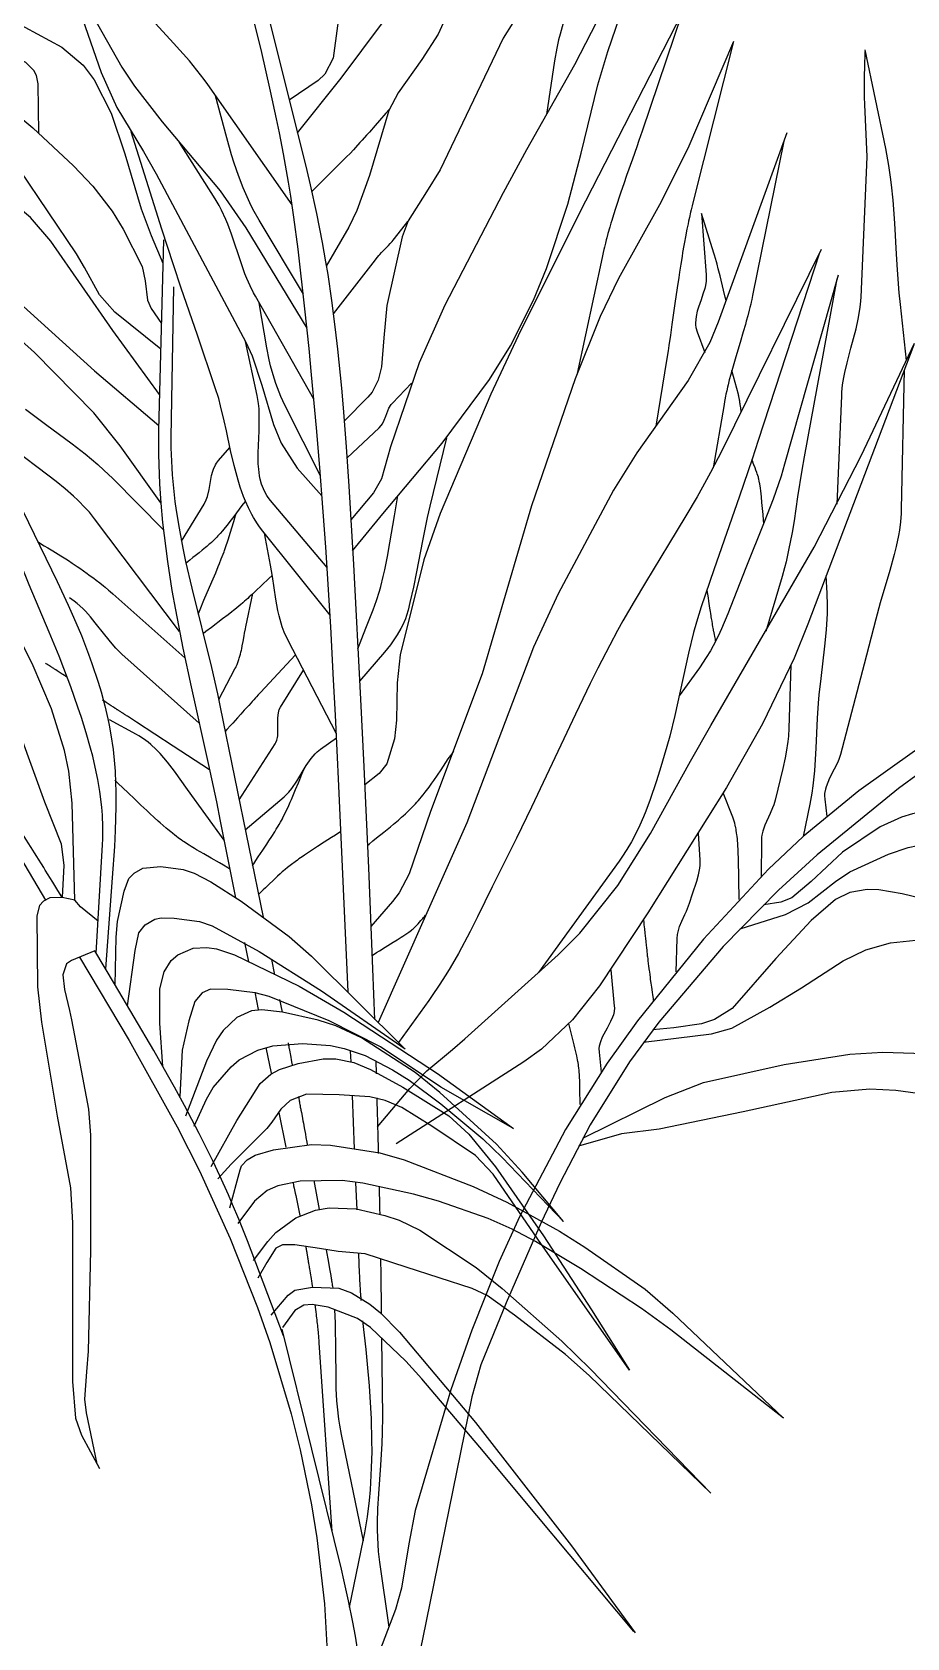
# Model space of a CAD drawing. Header units: millimetres. Extents: x 449.099 to 449.828, y 2596.462 to 2597.405.
# Drawn here: x 449.3205 to 449.5454, y 2596.7777 to 2597.1903 of the extents above; entities that cross this region are included whole.
import ezdxf

# ---------------------------------------------------------------- set-up
doc = ezdxf.new("R2010")
doc.units = ezdxf.units.MM
doc.header["$LTSCALE"] = 10
doc.layers.add('Vegetais', color=94, linetype='Continuous')

msp = doc.modelspace()

# ---------------------------------------------------------------- linework, layer by layer
at = {"layer": 'Vegetais'}
for points in [[(449.43618, 2597.32621), (449.42982, 2597.30019), (449.42572, 2597.28646), (449.41921, 2597.26847), (449.41611, 2597.25942), (449.40533, 2597.22406), (449.39995, 2597.19902), (449.39793, 2597.18361), (449.39581, 2597.17947), (449.39407, 2597.1779), (449.38663, 2597.17285)], [(449.27607, 2597.3021), (449.30496, 2597.26429), (449.30772, 2597.2602), (449.312, 2597.25132), (449.3184, 2597.2323), (449.3221, 2597.22303), (449.33587, 2597.19491), (449.34364, 2597.18129), (449.34685, 2597.17646), (449.35396, 2597.1673), (449.36886, 2597.14951), (449.37547, 2597.14004), (449.39119, 2597.11427)], [(449.38872, 2597.16446), (449.39995, 2597.17844), (449.41562, 2597.19956), (449.41683, 2597.20169), (449.41846, 2597.20633), (449.42066, 2597.21611), (449.42247, 2597.22068), (449.43716, 2597.24425), (449.4408, 2597.252), (449.44553, 2597.26243), (449.44842, 2597.26733), (449.46752, 2597.29552)], [(449.46592, 2597.26594), (449.45773, 2597.25166), (449.445, 2597.22662), (449.43373, 2597.21139), (449.43052, 2597.20433), (449.42701, 2597.1945), (449.42492, 2597.18979), (449.4207, 2597.18324), (449.41458, 2597.17474), (449.41219, 2597.17014), (449.40729, 2597.15344), (449.40399, 2597.14447), (449.40191, 2597.14018), (449.39616, 2597.13014)], [(449.48096, 2597.26836), (449.46752, 2597.24282), (449.46562, 2597.23884), (449.46255, 2597.23056), (449.45724, 2597.21362), (449.45381, 2597.2055), (449.44996, 2597.19979), (449.44405, 2597.19266), (449.44157, 2597.1888), (449.42541, 2597.15492), (449.42193, 2597.14928), (449.41721, 2597.1418), (449.41562, 2597.13773), (449.4117, 2597.12005), (449.41093, 2597.11172), (449.41037, 2597.10427), (449.4095, 2597.10085), (449.40793, 2597.09781), (449.4068, 2597.09648), (449.40079, 2597.09042)], [(449.48123, 2597.26934), (449.46948, 2597.22564), (449.46902, 2597.22402), (449.46801, 2597.22083), (449.46689, 2597.21767), (449.46609, 2597.21557), (449.46441, 2597.21141), (449.46095, 2597.20311), (449.45929, 2597.19895), (449.45776, 2597.19475), (449.45707, 2597.19264), (449.45624, 2597.18979), (449.45587, 2597.18836), (449.45537, 2597.1862), (449.45479, 2597.18291), (449.45277, 2597.16912)], [(449.38735, 2597.14591), (449.36567, 2597.17687), (449.36478, 2597.17811), (449.36292, 2597.18054), (449.36096, 2597.1829), (449.35687, 2597.18751), (449.35132, 2597.19359), (449.34864, 2597.19668), (449.34609, 2597.19985), (449.34488, 2597.20147), (449.34335, 2597.2037), (449.34263, 2597.20484), (449.34161, 2597.20658), (449.34021, 2597.20928), (449.32313, 2597.24558)], [(449.36947, 2597.24168), (449.39115, 2597.15471), (449.39204, 2597.15104), (449.39366, 2597.14367), (449.3951, 2597.13627), (449.39597, 2597.13131), (449.39651, 2597.128), (449.3975, 2597.12136), (449.39847, 2597.11386), (449.39906, 2597.10886), (449.40007, 2597.09881), (449.40052, 2597.09378), (449.4013, 2597.08371), (449.40197, 2597.07364), (449.40311, 2597.0535), (449.40493, 2597.01885), (449.40579, 2597.00153), (449.40699, 2596.97554), (449.40804, 2596.94955), (449.4085, 2596.93655)], [(449.48612, 2597.23693), (449.4685, 2597.19863), (449.45997, 2597.18187), (449.44759, 2597.16003), (449.44157, 2597.14902), (449.42664, 2597.12016), (449.42002, 2597.10532), (449.41268, 2597.08371), (449.4103, 2597.07553), (449.40827, 2597.07192), (449.40248, 2597.06499)], [(449.40292, 2597.057), (449.41072, 2597.06652), (449.4259, 2597.08469), (449.43811, 2597.101), (449.44353, 2597.10973), (449.44944, 2597.12147), (449.45273, 2597.12953), (449.45822, 2597.14608), (449.46164, 2597.15919), (449.4659, 2597.17673), (449.4685, 2597.18537), (449.4778, 2597.21238), (449.48536, 2597.23528)], [(449.32226, 2597.16436), (449.3221, 2597.17703), (449.32168, 2597.17918), (449.321, 2597.18042), (449.3189, 2597.1825), (449.31445, 2597.18493), (449.30774, 2597.1877), (449.30477, 2597.18924), (449.28982, 2597.19911), (449.28182, 2597.20286), (449.25137, 2597.2132)], [(449.25137, 2597.2132), (449.27432, 2597.2085), (449.28276, 2597.2061), (449.29915, 2597.19958), (449.31871, 2597.19155), (449.32819, 2597.18642), (449.33364, 2597.18181), (449.33652, 2597.17803), (449.34083, 2597.16951), (449.34436, 2597.159), (449.34855, 2597.1449), (449.35113, 2597.13804), (449.35417, 2597.13097)], [(449.32675, 2597.21322), (449.33825, 2597.17991), (449.34233, 2597.17095), (449.34915, 2597.1596), (449.35245, 2597.15389), (449.37547, 2597.11067), (449.3771, 2597.10713), (449.37959, 2597.09962), (449.38259, 2597.08947), (449.38452, 2597.08467), (449.38869, 2597.07826), (449.39504, 2597.07111)], [(449.40173, 2596.94364), (449.39937, 2596.99659), (449.39851, 2597.01479), (449.39804, 2597.02388), (449.39728, 2597.03752), (449.39599, 2597.05797), (449.39501, 2597.0716), (449.39448, 2597.07841), (449.39363, 2597.08862), (449.39239, 2597.10223), (449.39172, 2597.10904), (449.39066, 2597.11924), (449.38891, 2597.13454), (449.38782, 2597.14273), (449.387, 2597.14816), (449.38641, 2597.15178), (449.38513, 2597.159), (449.38409, 2597.1644), (449.38337, 2597.16799), (449.38184, 2597.17516), (449.37938, 2597.18588), (449.37763, 2597.193)], [(449.48759, 2597.19529), (449.46115, 2597.14372), (449.44548, 2597.11229), (449.43841, 2597.09726), (449.42541, 2597.06662), (449.42122, 2597.0547), (449.41513, 2597.03027), (449.41436, 2597.02313), (449.41421, 2597.01346), (449.41366, 2597.00867), (449.41174, 2597.0023), (449.40974, 2596.99983), (449.40602, 2596.99684)], [(449.48759, 2597.19529), (449.47731, 2597.16484), (449.4765, 2597.16245), (449.47594, 2597.16086), (449.47482, 2597.15769), (449.47333, 2597.15346), (449.47259, 2597.15134), (449.47186, 2597.14922), (449.4715, 2597.14816), (449.4708, 2597.14603), (449.47045, 2597.14497), (449.46995, 2597.14337), (449.46951, 2597.14194), (449.4693, 2597.14122), (449.46898, 2597.14015), (449.46853, 2597.13853), (449.46824, 2597.13745), (449.4681, 2597.13691), (449.46789, 2597.1361), (449.46762, 2597.13501), (449.46749, 2597.13447), (449.4673, 2597.13365), (449.46703, 2597.13242), (449.46063, 2597.1026)], [(449.3536, 2597.10886), (449.34177, 2597.11831), (449.33788, 2597.12276), (449.33397, 2597.12986), (449.33193, 2597.13334), (449.31741, 2597.15495), (449.31223, 2597.1608), (449.30008, 2597.17092), (449.29086, 2597.17876), (449.28556, 2597.18173), (449.27664, 2597.18443), (449.2706, 2597.1855), (449.2584, 2597.18689), (449.23264, 2597.18971)], [(449.23264, 2597.18971), (449.27573, 2597.18736), (449.28404, 2597.18635), (449.28813, 2597.18542), (449.29415, 2597.1835), (449.30289, 2597.17938), (449.30925, 2597.17524), (449.32069, 2597.16575), (449.33119, 2597.15599), (449.33615, 2597.15072), (449.34112, 2597.14427), (449.34395, 2597.13968), (449.34879, 2597.13005), (449.34961, 2597.12642), (449.35016, 2597.12144), (449.35113, 2597.11925), (449.35377, 2597.11547)], [(449.50081, 2597.18792), (449.48906, 2597.16042), (449.48182, 2597.1459), (449.47124, 2597.12696), (449.46654, 2597.1172), (449.4601, 2597.1012), (449.44891, 2597.06858), (449.43618, 2597.02536), (449.42296, 2596.99), (449.41747, 2596.97398), (449.41484, 2596.96912), (449.41317, 2596.96692), (449.40762, 2596.96049)], [(449.50081, 2597.18792), (449.49053, 2597.14716), (449.49016, 2597.14567), (449.48993, 2597.14468), (449.48978, 2597.14402), (449.48948, 2597.14269), (449.48927, 2597.14169), (449.48913, 2597.14103), (449.48885, 2597.13969), (449.48846, 2597.13769), (449.48822, 2597.13635), (449.48805, 2597.13546), (449.48774, 2597.13367), (449.48757, 2597.13267), (449.48725, 2597.13065), (449.48693, 2597.12863), (449.48673, 2597.12729), (449.48633, 2597.12459), (449.48575, 2597.12055), (449.48499, 2597.11515), (449.4846, 2597.11245), (449.4842, 2597.10976), (449.48399, 2597.10841), (449.48368, 2597.1064), (449.48088, 2597.08902)], [(449.53517, 2597.15824), (449.53454, 2597.17168), (449.53452, 2597.17218), (449.53449, 2597.17319), (449.53447, 2597.1742), (449.53447, 2597.17487), (449.53447, 2597.17622), (449.53448, 2597.17689), (449.5345, 2597.17824), (449.53459, 2597.18227), (449.53463, 2597.18429), (449.53464, 2597.1853)], [(449.53454, 2597.18578), (449.53985, 2597.1604), (449.54066, 2597.15601), (449.54108, 2597.15306), (449.54132, 2597.15109), (449.54172, 2597.14713), (449.54215, 2597.14118), (449.54261, 2597.13321), (449.54285, 2597.12923), (449.5433, 2597.12328), (449.5436, 2597.12031), (449.54521, 2597.10589)], [(449.39025, 2597.12297), (449.37889, 2597.142), (449.37765, 2597.1442), (449.37688, 2597.14569), (449.37544, 2597.14874), (449.37478, 2597.15029), (449.37356, 2597.15344), (449.37246, 2597.15664), (449.37179, 2597.15879), (449.37057, 2597.16312), (449.3677, 2597.17397)], [(449.4123, 2597.17041), (449.41146, 2597.16947), (449.4098, 2597.16759), (449.40869, 2597.16632), (449.40722, 2597.16464), (449.40648, 2597.1638), (449.40537, 2597.16255), (449.40481, 2597.16192), (449.40368, 2597.16069), (449.40311, 2597.16007), (449.40225, 2597.15916), (449.40137, 2597.15826), (449.40093, 2597.15781), (449.39244, 2597.14932)], [(449.3533, 2597.09715), (449.3413, 2597.11361), (449.32537, 2597.13663), (449.3201, 2597.14267), (449.30758, 2597.15307), (449.29874, 2597.15974), (449.29408, 2597.16247), (449.28913, 2597.16432), (449.2865, 2597.16481), (449.27511, 2597.16572), (449.25231, 2597.16575), (449.20875, 2597.16481)], [(449.20875, 2597.16481), (449.24154, 2597.16106), (449.26683, 2597.15824), (449.27376, 2597.15683), (449.27824, 2597.1553), (449.28697, 2597.15119), (449.2933, 2597.14726), (449.29718, 2597.1443), (449.3043, 2597.13757), (449.30873, 2597.13192), (449.31423, 2597.12415), (449.31741, 2597.12066), (449.33662, 2597.10328), (449.35309, 2597.08918)], [(449.39711, 2597.04045), (449.37987, 2597.06205), (449.37901, 2597.06319), (449.37847, 2597.06397), (449.37746, 2597.06557), (449.377, 2597.06639), (449.37614, 2597.06807), (449.37536, 2597.0698), (449.37489, 2597.07097), (449.37403, 2597.07337), (449.37346, 2597.0752), (449.37245, 2597.07895), (449.37157, 2597.08276), (449.37047, 2597.08789), (449.36991, 2597.09045), (449.369, 2597.09425), (449.36849, 2597.09612), (449.36763, 2597.09888), (449.36301, 2597.11245), (449.35889, 2597.12451), (449.35687, 2597.13055), (449.35392, 2597.13964), (449.34602, 2597.16468)], [(449.51452, 2597.16439), (449.4969, 2597.11578), (449.49472, 2597.11058), (449.48916, 2597.10079), (449.47599, 2597.08218), (449.46997, 2597.07256), (449.45578, 2597.04595), (449.4494, 2597.03229), (449.43226, 2596.98711), (449.42198, 2596.96402), (449.40952, 2596.93581)], [(449.39297, 2597.09601), (449.37792, 2597.12245), (449.37743, 2597.12333), (449.37655, 2597.12513), (449.37575, 2597.12697), (449.37525, 2597.12821), (449.37434, 2597.13074), (449.37179, 2597.13841), (449.37086, 2597.14093), (449.37036, 2597.14217), (449.36926, 2597.14459), (449.36865, 2597.14578), (449.36763, 2597.1475), (449.35846, 2597.16199)], [(449.51375, 2597.16226), (449.50571, 2597.12265), (449.50549, 2597.1216), (449.50533, 2597.1209), (449.50523, 2597.12044), (449.50501, 2597.11951), (449.50483, 2597.11882), (449.50448, 2597.11744), (449.5041, 2597.11606), (449.50385, 2597.11514), (449.50332, 2597.1133), (449.5025, 2597.11056), (449.5014, 2597.1069), (449.50086, 2597.10507), (449.50034, 2597.10324), (449.50009, 2597.10232), (449.49973, 2597.10094), (449.49942, 2597.0997), (449.49927, 2597.09909), (449.49906, 2597.09816), (449.49886, 2597.09723), (449.49876, 2597.09676), (449.49858, 2597.09583), (449.49849, 2597.09536), (449.49837, 2597.09466), (449.49556, 2597.07835)], [(449.52748, 2597.06904), (449.52861, 2597.09684), (449.52866, 2597.0978), (449.52886, 2597.0997), (449.52916, 2597.10159), (449.5294, 2597.10284), (449.52998, 2597.10534), (449.53097, 2597.10906), (449.5323, 2597.11404), (449.53287, 2597.11653), (449.53331, 2597.11905), (449.53346, 2597.12031), (449.53361, 2597.12222), (449.53517, 2597.15824)], [(449.33156, 2596.96724), (449.33085, 2596.99216), (449.33002, 2597.00035), (449.32888, 2597.00574), (449.32552, 2597.01637), (449.32058, 2597.02804), (449.31678, 2597.03547), (449.30813, 2597.04984), (449.28903, 2597.07734), (449.27897, 2597.09059), (449.26305, 2597.11001), (449.24999, 2597.12499), (449.24303, 2597.13197), (449.23551, 2597.13823), (449.23145, 2597.14099), (449.21619, 2597.1506)], [(449.21619, 2597.1506), (449.23358, 2597.13529), (449.2425, 2597.12677), (449.24808, 2597.12071), (449.25843, 2597.10788), (449.28293, 2597.07299), (449.29663, 2597.05249), (449.30316, 2597.04201), (449.30742, 2597.03417), (449.31452, 2597.0178), (449.32375, 2596.99252), (449.32799, 2596.98172), (449.32872, 2596.97614), (449.32827, 2596.96798)], [(449.49261, 2597.14373), (449.49379, 2597.12794), (449.49381, 2597.1274), (449.49375, 2597.1263), (449.49357, 2597.1252), (449.4934, 2597.12447), (449.49296, 2597.123), (449.49246, 2597.12153), (449.4918, 2597.11959), (449.49151, 2597.11863), (449.49118, 2597.11719), (449.49109, 2597.11648), (449.49104, 2597.11554), (449.49106, 2597.11507), (449.49115, 2597.11437), (449.49143, 2597.11333), (449.4934, 2597.10795)], [(449.49891, 2597.12134), (449.49868, 2597.12224), (449.49823, 2597.12404), (449.49734, 2597.12765), (449.49689, 2597.12945), (449.49657, 2597.13064), (449.49641, 2597.13124), (449.49615, 2597.13213), (449.49589, 2597.13303), (449.49576, 2597.13347), (449.49261, 2597.14373)], [(449.39796, 2597.11789), (449.40876, 2597.13183), (449.40893, 2597.13205), (449.40927, 2597.13246), (449.40963, 2597.13287), (449.40987, 2597.13314), (449.41036, 2597.13367), (449.41111, 2597.13444), (449.41211, 2597.13548), (449.4126, 2597.13601), (449.41308, 2597.13654), (449.41332, 2597.13682), (449.41366, 2597.13724), (449.41712, 2597.14162)], [(449.35361, 2597.06931), (449.34317, 2597.08401), (449.33642, 2597.09245), (449.32116, 2597.10797), (449.31281, 2597.11544), (449.30833, 2597.11874), (449.30102, 2597.12301), (449.29064, 2597.12734), (449.28359, 2597.12956), (449.26917, 2597.13287), (449.25048, 2597.13618), (449.24107, 2597.1371), (449.23728, 2597.13729)], [(449.35433, 2597.13695), (449.35306, 2597.08801), (449.35301, 2597.08425), (449.35302, 2597.08174), (449.35316, 2597.07674), (449.35328, 2597.07424), (449.35361, 2597.06924), (449.35407, 2597.06426), (449.35444, 2597.06094), (449.35531, 2597.0543), (449.35648, 2597.04685), (449.35736, 2597.04189), (449.35929, 2597.03199), (449.3614, 2597.0221), (449.36579, 2597.00236), (449.3679, 2596.99251), (449.3689, 2596.98758), (449.37284, 2596.9678)], [(449.52334, 2597.13444), (449.49788, 2597.08287), (449.49493, 2597.07716), (449.49287, 2597.07341), (449.49146, 2597.07093), (449.48858, 2597.066), (449.48414, 2597.05866), (449.47818, 2597.0489), (449.47525, 2597.044), (449.4724, 2597.03905), (449.47101, 2597.03655), (449.46899, 2597.03278), (449.46597, 2597.0269), (449.46401, 2597.02296), (449.46017, 2597.01503), (449.44886, 2596.99112), (449.44501, 2596.98319), (449.44304, 2596.97925), (449.4388, 2596.97065), (449.43504, 2596.96299), (449.43311, 2596.95919), (449.4301, 2596.95356), (449.42799, 2596.94987), (449.42689, 2596.94806), (449.42518, 2596.94537), (449.4234, 2596.94273), (449.42247, 2596.94143), (449.41469, 2596.93068)], [(449.52293, 2597.13362), (449.50718, 2597.08533), (449.5056, 2597.08056), (449.50236, 2597.07106), (449.49573, 2597.0521), (449.49249, 2597.0426), (449.49127, 2597.03869), (449.49055, 2597.03606), (449.48924, 2597.03075), (449.48574, 2597.01471), (449.48442, 2597.00939), (449.48368, 2597.00675), (449.48187, 2597.00066), (449.48093, 2596.99761), (449.47939, 2596.99309), (449.47827, 2596.99011), (449.47767, 2596.98865), (449.47671, 2596.98648), (449.47533, 2596.98365), (449.47459, 2596.98226), (449.4734, 2596.98023), (449.47212, 2596.97825), (449.47144, 2596.97728), (449.45068, 2596.94862)], [(449.52767, 2597.12782), (449.51393, 2597.07927), (449.51303, 2597.07624), (449.51237, 2597.07424), (449.51098, 2597.07027), (449.50871, 2597.06437), (449.50394, 2597.05264), (449.49936, 2597.04083), (449.49771, 2597.03696), (449.49683, 2597.03506), (449.49556, 2597.03257), (449.49489, 2597.03135), (449.49382, 2597.02956), (449.49207, 2597.02695), (449.48687, 2597.01979)], [(449.5274, 2597.12687), (449.51893, 2597.08115), (449.51833, 2597.07773), (449.51728, 2597.07086), (449.51636, 2597.06475), (449.51585, 2597.06171), (449.51498, 2597.05717), (449.5143, 2597.05417), (449.51392, 2597.05268), (449.51331, 2597.05045), (449.50914, 2597.03629)], [(449.35686, 2597.12488), (449.35623, 2597.0861), (449.35622, 2597.0835), (449.35626, 2597.08176), (449.35641, 2597.0783), (449.35653, 2597.07657), (449.35684, 2597.07313), (449.35725, 2597.06968), (449.35756, 2597.06739), (449.35831, 2597.06282), (449.35928, 2597.05769), (449.36, 2597.05427), (449.36157, 2597.04745), (449.36662, 2597.02704), (449.36818, 2597.02023), (449.3689, 2597.01682), (449.3799, 2596.96288)], [(449.39465, 2597.07626), (449.38575, 2597.09397), (449.38498, 2597.09557), (449.3845, 2597.09666), (449.38362, 2597.09887), (449.38321, 2597.09999), (449.38248, 2597.10225), (449.38184, 2597.10455), (449.38147, 2597.10609), (449.38085, 2597.10919), (449.37888, 2597.12076)], [(449.39634, 2597.05274), (449.38183, 2597.06991), (449.38122, 2597.07069), (449.38086, 2597.07124), (449.38024, 2597.07237), (449.37997, 2597.07295), (449.37952, 2597.07416), (449.37918, 2597.07541), (449.37901, 2597.07626), (449.37877, 2597.07802), (449.37867, 2597.07938), (449.37864, 2597.08216), (449.37887, 2597.08787), (449.37894, 2597.09073), (449.37886, 2597.09354), (449.37874, 2597.09491), (449.3784, 2597.09692), (449.37537, 2597.11085)], [(449.40933, 2596.909), (449.41758, 2596.91884), (449.42202, 2596.92337), (449.42855, 2596.92884), (449.43177, 2596.93161), (449.45577, 2596.95322), (449.46133, 2596.95874), (449.47106, 2596.971), (449.47947, 2596.98438), (449.48976, 2597.00295), (449.49494, 2597.01215), (449.52152, 2597.05792), (449.53362, 2597.0814), (449.54733, 2597.11037)], [(449.54714, 2597.10997), (449.51991, 2597.03818), (449.51637, 2597.02947), (449.50822, 2597.01256), (449.49898, 2596.99616), (449.47878, 2596.96402), (449.46638, 2596.94518), (449.4594, 2596.9365), (449.45142, 2596.92893), (449.44695, 2596.92572), (449.41415, 2596.9046)], [(449.2989, 2597.10681), (449.32694, 2597.04913), (449.32982, 2597.04303), (449.33121, 2597.03993), (449.3332, 2597.03523), (449.33505, 2597.03048), (449.33592, 2597.02808), (449.33752, 2597.02325), (449.33825, 2597.02081), (449.33923, 2597.01714), (449.34, 2597.01386), (449.34034, 2597.01221), (449.34079, 2597.00973), (449.34135, 2597.00599), (449.34173, 2597.00224), (449.34185, 2597.00035), (449.34198, 2596.99731), (449.34203, 2596.99528), (449.34204, 2596.99122), (449.34188, 2596.98512), (449.34168, 2596.98105), (449.34114, 2596.97294), (449.33941, 2596.94961)], [(449.33702, 2596.95358), (449.33866, 2596.98148), (449.33873, 2596.98301), (449.33875, 2596.98607), (449.33862, 2596.98912), (449.33845, 2596.99115), (449.33795, 2596.9952), (449.33744, 2596.99823), (449.33704, 2597.00024), (449.33611, 2597.00426), (449.33559, 2597.00626), (449.33445, 2597.01025), (449.33321, 2597.01421), (449.33233, 2597.01684), (449.33049, 2597.02207), (449.32873, 2597.02679), (449.3275, 2597.02991), (449.32495, 2597.03607), (449.31977, 2597.04828), (449.31727, 2597.05441), (449.31491, 2597.0606), (449.31381, 2597.06373), (449.29967, 2597.10522)], [(449.50279, 2597.09283), (449.50277, 2597.09294), (449.50274, 2597.09315), (449.50271, 2597.09336), (449.50269, 2597.09351), (449.50265, 2597.09379), (449.50259, 2597.09422), (449.50253, 2597.0946), (449.50251, 2597.0948), (449.50246, 2597.09508), (449.50244, 2597.09527), (449.50242, 2597.09537), (449.5024, 2597.09551), (449.50236, 2597.09572), (449.50233, 2597.09591), (449.50231, 2597.09601), (449.50229, 2597.09615), (449.50226, 2597.09629), (449.50224, 2597.09636), (449.50221, 2597.0965), (449.5022, 2597.09657), (449.50217, 2597.09668), (449.50214, 2597.09682), (449.50212, 2597.09689), (449.5021, 2597.09699), (449.50207, 2597.0971), (449.50206, 2597.09715), (449.50037, 2597.10332)], [(449.54468, 2597.1035), (449.54391, 2597.06768), (449.54388, 2597.06661), (449.54371, 2597.06448), (449.54344, 2597.06236), (449.54321, 2597.06096), (449.54265, 2597.05816), (449.54214, 2597.05608), (449.54099, 2597.05192), (449.5385, 2597.04364), (449.53736, 2597.03949), (449.53439, 2597.02787), (449.5283, 2597.00471), (449.52787, 2597.00341), (449.52751, 2597.00256), (449.52667, 2597.00087), (449.52552, 2596.99863), (449.52501, 2596.9975), (449.5246, 2596.99637), (449.52443, 2596.99579), (449.52423, 2596.99463), (449.52419, 2596.99405), (449.52424, 2596.99315), (449.52476, 2596.98876)], [(449.40149, 2597.08092), (449.40974, 2597.08862), (449.41027, 2597.08921), (449.41056, 2597.08966), (449.41104, 2597.09062), (449.41144, 2597.09165), (449.41196, 2597.09302), (449.41226, 2597.09368), (449.41282, 2597.0946), (449.41317, 2597.095), (449.41806, 2597.10006)], [(449.31882, 2597.09341), (449.32395, 2597.0896), (449.33082, 2597.08454), (449.33417, 2597.08192), (449.33743, 2597.07919), (449.33901, 2597.07777), (449.3413, 2597.07556), (449.35427, 2597.06244)], [(449.35843, 2597.03625), (449.33662, 2597.06522), (449.33526, 2597.06692), (449.3343, 2597.068), (449.33227, 2597.07007), (449.33121, 2597.07106), (449.32901, 2597.07297), (449.32674, 2597.07481), (449.3221, 2597.07838), (449.31823, 2597.08129), (449.31627, 2597.08271), (449.31329, 2597.08475), (449.31021, 2597.08662), (449.30863, 2597.08749)], [(449.42704, 2597.08608), (449.42279, 2597.06851), (449.42211, 2597.06555), (449.42089, 2597.0596), (449.41936, 2597.05165), (449.41855, 2597.04767), (449.41766, 2597.04371), (449.41717, 2597.04174), (449.41678, 2597.04041), (449.41647, 2597.03954), (449.41574, 2597.03784), (449.41532, 2597.03701), (449.4144, 2597.0354), (449.41337, 2597.03385), (449.41264, 2597.03284), (449.41108, 2597.03093), (449.40469, 2597.02354)], [(449.35893, 2597.05948), (449.36472, 2597.06898), (449.3653, 2597.07016), (449.3656, 2597.071), (449.36602, 2597.07275), (449.36668, 2597.07633), (449.36698, 2597.07747), (449.36717, 2597.07803), (449.36764, 2597.07907), (449.36794, 2597.07957), (449.36846, 2597.08026), (449.37139, 2597.08357)], [(449.50861, 2597.06412), (449.50853, 2597.06487), (449.50839, 2597.06638), (449.50812, 2597.0694), (449.50797, 2597.0709), (449.50781, 2597.0724), (449.50772, 2597.07314), (449.50757, 2597.07425), (449.50753, 2597.07448), (449.50744, 2597.07495), (449.50733, 2597.07541), (449.50725, 2597.07572), (449.50719, 2597.07593), (449.50706, 2597.07634), (449.50691, 2597.07679), (449.5068, 2597.0771), (449.50657, 2597.07771), (449.50634, 2597.07832), (449.50603, 2597.07913), (449.50588, 2597.07953), (449.50566, 2597.08014), (449.50556, 2597.08045)], [(449.37536, 2597.06979), (449.37482, 2597.06911), (449.37447, 2597.06864), (449.37376, 2597.06771), (449.37305, 2597.06678), (449.37211, 2597.06553), (449.37164, 2597.06491), (449.37093, 2597.06399), (449.37057, 2597.06353), (449.36983, 2597.06262), (449.36945, 2597.06217), (449.36888, 2597.0615), (449.36829, 2597.06085), (449.368, 2597.06053), (449.36773, 2597.06025), (449.36755, 2597.06006), (449.36719, 2597.0597), (449.36663, 2597.05918), (449.36625, 2597.05883), (449.36599, 2597.05861), (449.36548, 2597.05816), (449.36509, 2597.05783), (449.36429, 2597.05718), (449.36349, 2597.05654), (449.36242, 2597.0557), (449.36188, 2597.05527), (449.36108, 2597.05463), (449.36069, 2597.05431), (449.3601, 2597.05382)], [(449.40426, 2597.03181), (449.40634, 2597.03711), (449.40819, 2597.04183), (449.40904, 2597.04421), (449.40981, 2597.04662), (449.41015, 2597.04784), (449.41078, 2597.05041), (449.41117, 2597.05212), (449.41187, 2597.05557), (449.41249, 2597.05903), (449.41365, 2597.06597), (449.41457, 2597.07116)], [(449.36321, 2597.04077), (449.3637, 2597.04195), (449.36471, 2597.04432), (449.36673, 2597.04904), (449.36772, 2597.0514), (449.36838, 2597.05299), (449.3687, 2597.05378), (449.36917, 2597.05497), (449.36964, 2597.05617), (449.36987, 2597.05677), (449.37001, 2597.05713), (449.37027, 2597.05787), (449.37053, 2597.05861), (449.37069, 2597.0591), (449.37102, 2597.06009), (449.37148, 2597.06158), (449.37238, 2597.06457), (449.37284, 2597.06606), (449.37307, 2597.06681)], [(449.32189, 2597.05938), (449.32368, 2597.05832), (449.32457, 2597.05779), (449.3259, 2597.05698), (449.32723, 2597.05616), (449.32789, 2597.05575), (449.32921, 2597.05492), (449.32986, 2597.0545), (449.33084, 2597.05386), (449.33214, 2597.053), (449.33278, 2597.05256), (449.33374, 2597.05189), (449.33469, 2597.05122), (449.33516, 2597.05088), (449.336, 2597.05026), (449.33641, 2597.04995), (449.33703, 2597.04948), (449.33795, 2597.04877), (449.33886, 2597.04804), (449.33931, 2597.04767), (449.3402, 2597.04692), (449.34064, 2597.04654), (449.3413, 2597.04596), (449.35981, 2597.02948)], [(449.39875, 2597.00996), (449.38624, 2597.03415), (449.38534, 2597.03613), (449.38483, 2597.03749), (449.38454, 2597.03841), (449.38403, 2597.04028), (449.38371, 2597.0417), (449.38318, 2597.04459), (449.38232, 2597.05042), (449.38183, 2597.05331), (449.38026, 2597.06157)], [(449.38228, 2597.0507), (449.38137, 2597.04986), (449.37957, 2597.04815), (449.37797, 2597.04664), (449.37717, 2597.04589), (449.37636, 2597.04515), (449.37595, 2597.04478), (449.37513, 2597.04404), (449.37471, 2597.04368), (449.37408, 2597.04315), (449.37374, 2597.04286), (449.37304, 2597.04228), (449.37234, 2597.04171), (449.37187, 2597.04134), (449.37093, 2597.0406), (449.3695, 2597.0395), (449.36663, 2597.03733), (449.3652, 2597.03624), (449.36448, 2597.03569)], [(449.49396, 2597.04696), (449.49407, 2597.0463), (449.49413, 2597.04585), (449.49427, 2597.04496), (449.49441, 2597.04406), (449.49459, 2597.04287), (449.49468, 2597.04228), (449.49481, 2597.04138), (449.49488, 2597.04094), (449.49497, 2597.04034), (449.49502, 2597.04005), (449.49509, 2597.0396), (449.4952, 2597.03893), (449.49531, 2597.03826), (449.49536, 2597.03793), (449.49539, 2597.03777), (449.49541, 2597.03767), (449.49544, 2597.03746), (449.4955, 2597.03715), (449.49554, 2597.03695), (449.49557, 2597.03681), (449.49562, 2597.03653), (449.49566, 2597.03633), (449.49574, 2597.03592), (449.49583, 2597.03551), (449.49594, 2597.03496), (449.496, 2597.03468), (449.49608, 2597.03427), (449.49612, 2597.03407), (449.49618, 2597.03376)], [(449.5188, 2596.98362), (449.52049, 2596.9919), (449.521, 2596.99475), (449.52127, 2596.99666), (449.52167, 2597.0005), (449.52205, 2597.0063), (449.52242, 2597.01404), (449.52268, 2597.0179), (449.52286, 2597.01999), (449.52332, 2597.02416), (449.52431, 2597.03251), (449.5247, 2597.03669), (449.52493, 2597.04087), (449.52495, 2597.04296), (449.52486, 2597.04609), (449.52461, 2597.05058)], [(449.36348, 2597.0127), (449.34364, 2597.03046), (449.34207, 2597.032), (449.34109, 2597.0331), (449.33922, 2597.0354), (449.33679, 2597.03853), (449.33555, 2597.04005), (449.33424, 2597.04151), (449.33356, 2597.0422), (449.33213, 2597.04349), (449.33136, 2597.04408), (449.33016, 2597.04489)], [(449.36849, 2597.0188), (449.37268, 2597.0267), (449.37287, 2597.02707), (449.37299, 2597.02732), (449.37321, 2597.02782), (449.37331, 2597.02807), (449.37351, 2597.02859), (449.37369, 2597.0291), (449.3738, 2597.02945), (449.37387, 2597.02969), (449.37401, 2597.03016), (449.37408, 2597.03042), (449.37422, 2597.03096), (449.37434, 2597.0315), (449.37442, 2597.03186), (449.37457, 2597.03259), (449.37478, 2597.03368), (449.37504, 2597.03515), (449.37517, 2597.03588), (449.37538, 2597.03697), (449.37549, 2597.03751), (449.37731, 2597.04602)], [(449.38823, 2597.03031), (449.37924, 2597.0206), (449.3789, 2597.02023), (449.37867, 2597.01998), (449.37822, 2597.01949), (449.37799, 2597.01925), (449.37754, 2597.01876), (449.3771, 2597.01827), (449.3768, 2597.01794), (449.3762, 2597.01728), (449.37553, 2597.01654), (449.37508, 2597.01604), (449.37419, 2597.01505), (449.3733, 2597.01406), (449.37211, 2597.01274), (449.37151, 2597.01209), (449.37062, 2597.0111), (449.37017, 2597.0106)], [(449.32951, 2597.02454), (449.32937, 2597.02462), (449.32919, 2597.02474), (449.3291, 2597.0248), (449.32883, 2597.02498), (449.32846, 2597.02521), (449.32828, 2597.02533), (449.32773, 2597.02568), (449.327, 2597.02615), (449.32664, 2597.02639), (449.32627, 2597.02663), (449.32609, 2597.02674), (449.32582, 2597.02692), (449.32569, 2597.027), (449.32553, 2597.0271), (449.32545, 2597.02716), (449.32527, 2597.02727), (449.325, 2597.02745), (449.32472, 2597.02763), (449.32459, 2597.02772), (449.32449, 2597.02777), (449.32437, 2597.02785), (449.32431, 2597.02789), (449.32418, 2597.02798), (449.32397, 2597.02811)], [(449.37377, 2596.993), (449.38298, 2597.00744), (449.38316, 2597.00775), (449.38342, 2597.00838), (449.3836, 2597.00905), (449.38367, 2597.00951), (449.38373, 2597.01047), (449.38371, 2597.01195), (449.38367, 2597.01392), (449.38374, 2597.01487), (449.38392, 2597.01578), (449.38408, 2597.01622), (449.38439, 2597.01684), (449.39026, 2597.02637)], [(449.51555, 2597.02761), (449.51505, 2597.01148), (449.51492, 2597.00938), (449.51478, 2597.00799), (449.51437, 2597.00523), (449.51411, 2597.00385), (449.51352, 2597.00111), (449.5115, 2596.99292), (449.51116, 2596.99176), (449.51087, 2596.991), (449.51022, 2596.9895), (449.50885, 2596.98652), (449.50832, 2596.985), (449.50808, 2596.98397), (449.50801, 2596.98345), (449.50796, 2596.98266), (449.50788, 2596.97326)], [(449.36615, 2597.00071), (449.35677, 2597.00683), (449.35208, 2597.0099), (449.34739, 2597.01296), (449.34505, 2597.01449), (449.34481, 2597.01464), (449.34465, 2597.01475), (449.34444, 2597.01488), (449.34433, 2597.01495), (449.34418, 2597.01506), (449.34397, 2597.01519), (449.34386, 2597.01526), (449.34354, 2597.01547), (449.34333, 2597.0156), (449.34319, 2597.0157), (449.343, 2597.01582), (449.34291, 2597.01588), (449.34275, 2597.01598), (449.34254, 2597.01612), (449.34243, 2597.01619), (449.34212, 2597.01639), (449.34191, 2597.01653), (449.34148, 2597.0168), (449.34085, 2597.01721), (449.33958, 2597.01803), (449.33895, 2597.01844), (449.33863, 2597.01865)], [(449.29766, 2597.01165), (449.32402, 2596.96726)], [(449.32821, 2596.96808), (449.32718, 2596.96975), (449.32666, 2596.97059), (449.32588, 2596.97184), (449.3251, 2596.9731), (449.32471, 2596.97372), (449.32393, 2596.97498), (449.32354, 2596.9756), (449.32296, 2596.97654), (449.32217, 2596.97779), (449.32178, 2596.97842), (449.32119, 2596.97936), (449.32031, 2596.98076), (449.31952, 2596.98201), (449.31913, 2596.98264), (449.31853, 2596.98357), (449.31794, 2596.98451), (449.31764, 2596.98497), (449.31705, 2596.98591), (449.31675, 2596.98637), (449.31631, 2596.98707), (449.30046, 2597.01186)], [(449.36988, 2596.98264), (449.3605, 2596.9957), (449.35713, 2597.0004), (449.35535, 2597.00271), (449.35346, 2597.0049), (449.35246, 2597.00593), (449.35107, 2597.00722), (449.35034, 2597.00783), (449.3492, 2597.00867), (449.34801, 2597.00944), (449.34739, 2597.00979), (449.34045, 2597.01356)], [(449.37534, 2596.98532), (449.38532, 2596.99382), (449.38575, 2596.9942), (449.38654, 2596.99502), (449.38726, 2596.9959), (449.38856, 2596.99781), (449.39096, 2597.00181), (449.39181, 2597.00308), (449.39227, 2597.00368), (449.39326, 2597.00481), (449.39381, 2597.00533), (449.39469, 2597.00603), (449.3988, 2597.00894)], [(449.40674, 2596.98127), (449.4072, 2596.98166), (449.40812, 2596.98245), (449.40905, 2596.98322), (449.41094, 2596.98474), (449.41262, 2596.9861), (449.41345, 2596.98679), (449.41428, 2596.98748), (449.41468, 2596.98782), (449.4155, 2596.98853), (449.4159, 2596.98888), (449.41649, 2596.98942), (449.41701, 2596.98991), (449.41727, 2596.99016), (449.41765, 2596.99053), (449.41822, 2596.9911), (449.41877, 2596.99167), (449.41904, 2596.99197), (449.41946, 2596.99243), (449.41973, 2596.99274), (449.42027, 2596.99337), (449.42053, 2596.99368), (449.42105, 2596.99433), (449.42156, 2596.99498), (449.42189, 2596.99542), (449.42255, 2596.99631), (449.42328, 2596.99732), (449.42376, 2596.998), (449.4247, 2596.99938), (449.42564, 2597.00076), (449.42688, 2597.0026), (449.42751, 2597.00352), (449.42815, 2597.00443), (449.42847, 2597.00488), (449.42895, 2597.00556)], [(449.37136, 2596.97524), (449.37083, 2596.97556), (449.36977, 2596.97619), (449.36871, 2596.97681), (449.36657, 2596.97802), (449.36466, 2596.97911), (449.36372, 2596.97965), (449.36277, 2596.98021), (449.36231, 2596.98049), (449.36138, 2596.98106), (449.36091, 2596.98136), (449.36023, 2596.9818), (449.35962, 2596.98221), (449.35932, 2596.98241), (449.35887, 2596.98273), (449.3582, 2596.98321), (449.35755, 2596.9837), (449.35722, 2596.98396), (449.35661, 2596.98444), (449.35621, 2596.98477), (449.35541, 2596.98542), (449.35502, 2596.98576), (449.35423, 2596.98643), (449.35345, 2596.98711), (449.35294, 2596.98757), (449.35192, 2596.98849), (449.35078, 2596.98954), (449.35002, 2596.99024), (449.34852, 2596.99166), (449.34703, 2596.99309), (449.34504, 2596.99499), (449.34404, 2596.99594), (449.34253, 2596.99735), (449.34177, 2596.99805)], [(449.37721, 2596.97612), (449.3775, 2596.97657), (449.37807, 2596.97746), (449.37866, 2596.97834), (449.37983, 2596.98011), (449.38088, 2596.98167), (449.3814, 2596.98246), (449.38217, 2596.98364), (449.38292, 2596.98483), (449.38329, 2596.98544), (449.38377, 2596.98624), (449.384, 2596.98665), (449.38435, 2596.98726), (449.38486, 2596.98818), (449.3851, 2596.98865), (449.38557, 2596.98958), (449.38603, 2596.99053), (449.38633, 2596.99117), (449.38652, 2596.99159), (449.3869, 2596.99245), (449.38718, 2596.99309), (449.38773, 2596.99438), (449.38827, 2596.99568), (449.38898, 2596.99742), (449.38934, 2596.99828), (449.38988, 2596.99958), (449.39016, 2597.00023), (449.39057, 2597.00119)], [(449.50226, 2596.96743), (449.50206, 2596.97792), (449.50202, 2596.97939), (449.50199, 2596.98014), (449.50194, 2596.98125), (449.50189, 2596.98199), (449.50186, 2596.98236), (449.50181, 2596.98292), (449.50173, 2596.98365), (449.50169, 2596.98402), (449.50161, 2596.98457), (449.50152, 2596.98512), (449.50147, 2596.98539), (449.50138, 2596.98587), (449.50133, 2596.98611), (449.50125, 2596.98647), (449.50112, 2596.98701), (449.50097, 2596.98754), (449.50089, 2596.9878), (449.50072, 2596.98833), (449.50063, 2596.98859), (449.50048, 2596.98897), (449.49819, 2596.99485)], [(449.58007, 2596.98326), (449.56384, 2596.98892), (449.55966, 2596.98997), (449.55678, 2596.99029), (449.55104, 2596.99018), (449.54677, 2596.98942), (449.54398, 2596.98857), (449.53854, 2596.9861), (449.52886, 2596.97953), (449.52074, 2596.97201), (449.51581, 2596.9678), (449.51293, 2596.96668), (449.50856, 2596.96606)], [(449.39989, 2596.98488), (449.39848, 2596.98395), (449.39753, 2596.98333), (449.39563, 2596.98212), (449.39393, 2596.98104), (449.39309, 2596.9805), (449.39183, 2596.97967), (449.39058, 2596.97884), (449.38995, 2596.97841), (449.38913, 2596.97784), (449.38872, 2596.97755), (449.38811, 2596.97711), (449.3872, 2596.97644), (449.38686, 2596.97618), (449.38619, 2596.97565), (449.38554, 2596.97511), (449.38511, 2596.97474), (449.38483, 2596.97449), (449.38427, 2596.97399), (449.38364, 2596.97341), (449.38323, 2596.97302), (449.38241, 2596.97224), (449.38159, 2596.97145), (449.38051, 2596.9704), (449.37996, 2596.96988), (449.37914, 2596.96911), (449.37872, 2596.96872)], [(449.48608, 2596.94882), (449.48631, 2596.95739), (449.48641, 2596.95844), (449.48655, 2596.95913), (449.48696, 2596.96048), (449.4875, 2596.96181), (449.48831, 2596.96357), (449.4887, 2596.96445), (449.48924, 2596.96579), (449.48946, 2596.96647), (449.49027, 2596.9689), (449.49139, 2596.97215), (449.49184, 2596.97378), (449.49214, 2596.97543), (449.49221, 2596.97627), (449.49222, 2596.97752), (449.49182, 2596.98448)], [(449.50249, 2596.95989), (449.51418, 2596.96355), (449.51997, 2596.96656), (449.527, 2596.97207), (449.53073, 2596.97451), (449.5406, 2596.97905), (449.54573, 2596.98078), (449.55316, 2596.98232), (449.55694, 2596.9824), (449.56228, 2596.98109), (449.57977, 2596.97295), (449.58725, 2596.96946)], [(449.3419, 2596.94542), (449.34215, 2596.95777), (449.34249, 2596.96172), (449.34416, 2596.96956), (449.34542, 2596.97277), (449.34674, 2596.97416), (449.34901, 2596.97542), (449.35362, 2596.97589), (449.35937, 2596.97516), (449.36222, 2596.97416), (449.3665, 2596.97197), (449.37427, 2596.96697), (449.38663, 2596.95792), (449.39233, 2596.95288), (449.41629, 2596.92909)], [(449.60499, 2596.93748), (449.58539, 2596.95259), (449.58087, 2596.95561), (449.57102, 2596.96042), (449.55447, 2596.96637), (449.54416, 2596.96888), (449.53819, 2596.96988), (449.53517, 2596.96998), (449.53073, 2596.96919), (449.52702, 2596.96737), (449.52074, 2596.96198), (449.51168, 2596.95227), (449.50044, 2596.93943), (449.49595, 2596.93656), (449.49255, 2596.93547), (449.48545, 2596.93442), (449.48006, 2596.93392)], [(449.3375, 2596.9618), (449.33297, 2596.96553), (449.33156, 2596.96724), (449.32829, 2596.96795), (449.3251, 2596.9678), (449.32351, 2596.96697), (449.32248, 2596.96583), (449.32179, 2596.96323), (449.32191, 2596.94497), (449.32293, 2596.9359), (449.32695, 2596.91174), (449.33039, 2596.89333), (449.33094, 2596.88433), (449.33096, 2596.8663), (449.33096, 2596.84357), (449.3317, 2596.83414), (449.33326, 2596.82976), (449.33785, 2596.82114)], [(449.34506, 2596.94008), (449.34702, 2596.95431), (449.348, 2596.95884), (449.3496, 2596.96093), (449.35207, 2596.96238), (449.35373, 2596.96273), (449.35706, 2596.96265), (449.36358, 2596.96177), (449.36681, 2596.96064), (449.37886, 2596.95403), (449.39491, 2596.94396), (449.41642, 2596.929)], [(449.40791, 2596.95304), (449.40904, 2596.95376), (449.4098, 2596.95423), (449.41132, 2596.95517), (449.41335, 2596.95642), (449.41436, 2596.95705), (449.41536, 2596.9577), (449.41586, 2596.95802), (449.41685, 2596.95869), (449.41734, 2596.95903), (449.41807, 2596.95955), (449.41822, 2596.95967), (449.41852, 2596.95991), (449.41881, 2596.96017), (449.419, 2596.96035), (449.41937, 2596.96071), (449.41963, 2596.961), (449.4198, 2596.96119), (449.42014, 2596.96158), (449.42048, 2596.96198), (449.42093, 2596.96251), (449.42116, 2596.96277), (449.4215, 2596.96315), (449.42168, 2596.96334)], [(449.47764, 2596.96224), (449.47773, 2596.96144), (449.47779, 2596.96091), (449.4779, 2596.95984), (449.47801, 2596.95878), (449.47817, 2596.95736), (449.47824, 2596.95665), (449.47836, 2596.95559), (449.47842, 2596.95505), (449.47849, 2596.95434), (449.47853, 2596.95399), (449.4786, 2596.95346), (449.47866, 2596.95293), (449.47869, 2596.95266), (449.47875, 2596.95213), (449.47878, 2596.95186), (449.47883, 2596.95147), (449.47888, 2596.95109), (449.47891, 2596.95085), (449.47897, 2596.95035), (449.47907, 2596.94961), (449.47913, 2596.94912), (449.47918, 2596.94879), (449.47927, 2596.94813), (449.47937, 2596.94739), (449.47943, 2596.94689), (449.47957, 2596.94591), (449.47971, 2596.94492), (449.47989, 2596.9436), (449.47998, 2596.94294), (449.48012, 2596.94196), (449.48018, 2596.94146)], [(449.37516, 2596.95637), (449.37617, 2596.9514)], [(449.47768, 2596.93076), (449.49513, 2596.93285), (449.50036, 2596.93436), (449.51012, 2596.93974), (449.51826, 2596.94471), (449.52895, 2596.95164), (449.53479, 2596.95447), (449.54116, 2596.95625), (449.55416, 2596.9576), (449.56188, 2596.95806), (449.56571, 2596.9576), (449.5728, 2596.95522), (449.57724, 2596.95296), (449.58539, 2596.94726), (449.60971, 2596.92726)], [(449.33667, 2596.95418), (449.33068, 2596.95172), (449.32942, 2596.95086), (449.32843, 2596.94803), (449.32884, 2596.94426), (449.33019, 2596.93889), (449.33068, 2596.93648), (449.33251, 2596.92663), (449.33502, 2596.91349), (449.33555, 2596.90685), (449.33555, 2596.87723), (449.33498, 2596.85134), (449.33453, 2596.84604), (449.33402, 2596.83899), (449.3344, 2596.83552), (449.33718, 2596.82239)], [(449.38516, 2596.85529), (449.37587, 2596.87965), (449.37365, 2596.88529), (449.37208, 2596.88902), (449.37101, 2596.89149), (449.36879, 2596.8964), (449.36707, 2596.90006), (449.36347, 2596.90731), (449.35972, 2596.91448), (449.35713, 2596.91922), (449.35537, 2596.92236), (449.35179, 2596.9286), (449.34172, 2596.94571), (449.33663, 2596.95424)], [(449.35416, 2596.9245), (449.35333, 2596.93562), (449.35335, 2596.94444), (449.35448, 2596.94885), (449.35628, 2596.9517), (449.35796, 2596.95318), (449.36194, 2596.95489), (449.36549, 2596.95506), (449.36791, 2596.9547), (449.37255, 2596.95316), (449.38918, 2596.94511), (449.40065, 2596.93849), (449.42474, 2596.92267), (449.44424, 2596.90858)], [(449.38209, 2596.95198), (449.38288, 2596.94805)], [(449.46927, 2596.9493), (449.47017, 2596.94002), (449.4702, 2596.93956), (449.47013, 2596.93866), (449.46993, 2596.93777), (449.46973, 2596.93718), (449.46923, 2596.93602), (449.46831, 2596.93431), (449.46707, 2596.93202), (449.46659, 2596.93086), (449.46629, 2596.92968), (449.46622, 2596.92908), (449.46624, 2596.92817), (449.4668, 2596.92306)], [(449.4441, 2596.90868), (449.4256, 2596.91922), (449.41011, 2596.92958), (449.39692, 2596.93619), (449.38144, 2596.94252), (449.37791, 2596.94343), (449.37083, 2596.94425), (449.36642, 2596.94439), (449.36423, 2596.94338), (449.36234, 2596.94121), (449.36079, 2596.93619), (449.35907, 2596.92871), (449.35847, 2596.91678)], [(449.37777, 2596.94356), (449.37867, 2596.9391)], [(449.38413, 2596.94172), (449.38478, 2596.93842)], [(449.45715, 2596.8847), (449.44653, 2596.89736), (449.43988, 2596.90454), (449.42531, 2596.91778), (449.41901, 2596.92292), (449.40524, 2596.93188), (449.39859, 2596.93493), (449.39405, 2596.93639), (449.38488, 2596.93849), (449.37961, 2596.93909), (449.37694, 2596.93879), (449.37312, 2596.93705), (449.36962, 2596.93371), (449.3679, 2596.93124), (449.36538, 2596.92584), (449.35993, 2596.91174)], [(449.46144, 2596.9147), (449.4614, 2596.91555), (449.46138, 2596.91612), (449.46134, 2596.91726), (449.46132, 2596.9184), (449.46129, 2596.91992), (449.46127, 2596.92068), (449.46123, 2596.92182), (449.46119, 2596.92239), (449.46114, 2596.92314), (449.46111, 2596.92352), (449.46105, 2596.92409), (449.46098, 2596.92465), (449.46094, 2596.92493), (449.46085, 2596.9255), (449.46081, 2596.92578), (449.46073, 2596.9262), (449.46051, 2596.92725), (449.46036, 2596.92794), (449.46004, 2596.92933), (449.45987, 2596.93002), (449.45953, 2596.9314), (449.45885, 2596.93415), (449.45851, 2596.93554)], [(449.36222, 2596.90915), (449.36538, 2596.91606), (449.36708, 2596.91906), (449.37169, 2596.9244), (449.37377, 2596.92619), (449.37857, 2596.92871), (449.38239, 2596.92981), (449.39004, 2596.93044), (449.3972, 2596.92985), (449.40078, 2596.92914), (449.4061, 2596.92728), (449.41314, 2596.92364), (449.41746, 2596.92096), (449.4256, 2596.91491), (449.43634, 2596.90592), (449.44137, 2596.9011), (449.45715, 2596.8847)], [(449.38063, 2596.92936), (449.38195, 2596.92274)], [(449.38631, 2596.93061), (449.38643, 2596.92998), (449.38649, 2596.92969), (449.38656, 2596.92931), (449.3866, 2596.92913), (449.38668, 2596.9287), (449.38676, 2596.92828), (449.38687, 2596.92771), (449.38692, 2596.92743), (449.38725, 2596.92573), (449.38742, 2596.92488)], [(449.40251, 2596.92565), (449.40239, 2596.92843)], [(449.46207, 2596.90605), (449.48326, 2596.91656), (449.49308, 2596.92036), (449.51387, 2596.92502), (449.53073, 2596.92762), (449.53917, 2596.92815), (449.54719, 2596.92791), (449.55253, 2596.92727), (449.56322, 2596.92502), (449.57554, 2596.92114), (449.58144, 2596.91873), (449.59008, 2596.91437), (449.60131, 2596.9076), (449.60663, 2596.90392), (449.61412, 2596.89777), (449.63099, 2596.8821)], [(449.36652, 2596.8988), (449.37312, 2596.91059), (449.37914, 2596.92008), (449.38192, 2596.92255), (449.38412, 2596.92369), (449.38889, 2596.92526), (449.39531, 2596.92645), (449.39856, 2596.92649), (449.40323, 2596.92555), (449.40755, 2596.92376), (449.41585, 2596.91922), (449.42764, 2596.91179), (449.43277, 2596.90714), (449.43968, 2596.8987), (449.45198, 2596.88096), (449.46432, 2596.86198), (449.47407, 2596.84645)], [(449.40884, 2596.92596), (449.40895, 2596.92258)], [(449.47407, 2596.84645), (449.45055, 2596.8801), (449.43908, 2596.89679), (449.43452, 2596.90158), (449.42331, 2596.90915), (449.41554, 2596.91392), (449.41126, 2596.91577), (449.40734, 2596.91672), (449.3995, 2596.91721), (449.39108, 2596.91738), (449.38689, 2596.91577), (449.38444, 2596.91351), (449.38215, 2596.91015), (449.38086, 2596.90858), (449.37169, 2596.89937), (449.36824, 2596.89563)], [(449.38897, 2596.91677), (449.38906, 2596.91631), (449.38917, 2596.9157), (449.38923, 2596.9154), (449.38928, 2596.91509), (449.38936, 2596.91469), (449.3894, 2596.91448), (449.38947, 2596.91408), (449.38957, 2596.91353), (449.38962, 2596.91326), (449.38974, 2596.91265), (449.38991, 2596.91174), (449.39013, 2596.91052), (449.39025, 2596.90991), (449.39047, 2596.90869), (449.39078, 2596.90707), (449.39093, 2596.90626), (449.39116, 2596.90504), (449.39127, 2596.90443)], [(449.40343, 2596.90335), (449.40287, 2596.91708)], [(449.40913, 2596.91644), (449.40914, 2596.91591), (449.40916, 2596.9152), (449.40917, 2596.91485), (449.40918, 2596.9145), (449.40919, 2596.91403), (449.4092, 2596.91379), (449.40922, 2596.91309), (449.40923, 2596.91278), (449.40924, 2596.91236), (449.40924, 2596.91215), (449.40926, 2596.91168), (449.40927, 2596.91133), (449.40928, 2596.91086), (449.40928, 2596.91062), (449.4093, 2596.90992), (449.40933, 2596.90898), (449.40934, 2596.90851), (449.40936, 2596.9078), (449.40938, 2596.90686), (449.4094, 2596.90639), (449.40947, 2596.90357), (449.40951, 2596.90216)], [(449.63099, 2596.8821), (449.60944, 2596.8915), (449.60642, 2596.89302), (449.60082, 2596.89679), (449.59006, 2596.90522), (449.58414, 2596.90873), (449.5749, 2596.91235), (449.5686, 2596.91412), (449.55572, 2596.91656), (449.54249, 2596.91832), (449.53586, 2596.91868), (449.52605, 2596.91781), (449.50325, 2596.9128), (449.4817, 2596.90842), (449.47202, 2596.90716), (449.46096, 2596.90398)], [(449.38397, 2596.91264), (449.38574, 2596.90377)], [(449.3714, 2596.88816), (449.37398, 2596.89794), (449.37439, 2596.89894), (449.37585, 2596.90054), (449.37791, 2596.90168), (449.38258, 2596.90311), (449.39235, 2596.90447), (449.39721, 2596.90426), (449.40987, 2596.90227), (449.41614, 2596.90052), (449.43393, 2596.89367), (449.44252, 2596.88959), (449.45605, 2596.88219), (449.46259, 2596.87809), (449.4781, 2596.86725), (449.48525, 2596.86112), (449.51364, 2596.83408)], [(449.51364, 2596.83408), (449.48468, 2596.8568), (449.47713, 2596.86234), (449.46145, 2596.87262), (449.44993, 2596.87955), (449.44395, 2596.88269), (449.43779, 2596.88545), (449.42503, 2596.88988), (449.41857, 2596.89169), (449.40553, 2596.89448), (449.40021, 2596.89521), (449.38947, 2596.89506), (449.38366, 2596.89384), (449.38095, 2596.89265), (449.37771, 2596.88988), (449.37341, 2596.88413)], [(449.38757, 2596.8948), (449.38763, 2596.89449), (449.38772, 2596.89406), (449.38776, 2596.89385), (449.38789, 2596.89321), (449.38798, 2596.89279), (449.38815, 2596.89194), (449.38828, 2596.8913), (449.38854, 2596.89003), (449.38905, 2596.88748), (449.38931, 2596.8862)], [(449.39297, 2596.89516), (449.39429, 2596.88777)], [(449.40405, 2596.88766), (449.40378, 2596.89469)], [(449.40972, 2596.89371), (449.40974, 2596.89269), (449.40975, 2596.89218), (449.40977, 2596.89142), (449.40979, 2596.89066), (449.4098, 2596.89027), (449.40981, 2596.88951), (449.40982, 2596.88913), (449.40984, 2596.88856), (449.40985, 2596.88784), (449.40986, 2596.88737), (449.40987, 2596.88705), (449.40988, 2596.88663), (449.40988, 2596.88641)], [(449.37742, 2596.87464), (449.38115, 2596.87953), (449.3832, 2596.88183), (449.38832, 2596.88557), (449.3934, 2596.88756), (449.3969, 2596.88815), (449.4038, 2596.88787), (449.41119, 2596.88622), (449.41484, 2596.88497), (449.42015, 2596.8824), (449.4347, 2596.87284), (449.44137, 2596.86745), (449.45671, 2596.85387), (449.46403, 2596.84674), (449.495, 2596.81481)], [(449.495, 2596.81481), (449.46374, 2596.84504), (449.4576, 2596.8505), (449.44453, 2596.86057), (449.43751, 2596.86567), (449.43363, 2596.86747), (449.41671, 2596.87294), (449.4061, 2596.87639), (449.39922, 2596.87697), (449.39442, 2596.8777), (449.38805, 2596.8787), (449.38488, 2596.87869), (449.38317, 2596.87781), (449.38086, 2596.87409), (449.37857, 2596.87006)], [(449.39088, 2596.87823), (449.3909, 2596.8781), (449.39093, 2596.87793), (449.39094, 2596.87784), (449.39098, 2596.87758), (449.39101, 2596.87741), (449.39105, 2596.87718), (449.39107, 2596.87707), (449.39111, 2596.87681), (449.39114, 2596.87663), (449.39118, 2596.8764), (449.3912, 2596.87629), (449.39123, 2596.87612), (449.39127, 2596.87588), (449.39128, 2596.87577), (449.39134, 2596.87542), (449.39138, 2596.87519), (449.39143, 2596.87489), (449.39145, 2596.87473), (449.3915, 2596.87447), (449.39152, 2596.8743), (449.39156, 2596.87407), (449.39158, 2596.87396), (449.39166, 2596.87344), (449.39172, 2596.87309), (449.39176, 2596.87286), (449.39181, 2596.87255), (449.39183, 2596.8724), (449.39189, 2596.87205), (449.392, 2596.87136), (449.39222, 2596.86998), (449.39233, 2596.86929), (449.39241, 2596.86883), (449.39244, 2596.8686), (449.3925, 2596.86825), (449.39258, 2596.86773)], [(449.39613, 2596.87739), (449.39671, 2596.8741), (449.39699, 2596.87246), (449.39728, 2596.87081), (449.39742, 2596.86999), (449.39747, 2596.86972), (449.3975, 2596.86954), (449.39752, 2596.86942), (449.39756, 2596.86918), (449.39758, 2596.86899), (449.39764, 2596.86863), (449.39769, 2596.86827), (449.39772, 2596.86803), (449.39779, 2596.86754)], [(449.40514, 2596.86435), (449.40511, 2596.8647), (449.40508, 2596.86515), (449.40506, 2596.86538), (449.40501, 2596.86607), (449.40498, 2596.86653), (449.40496, 2596.86683), (449.40493, 2596.86724), (449.40492, 2596.86744), (449.40488, 2596.86813), (449.40485, 2596.86859), (449.40483, 2596.8689), (449.40481, 2596.8693), (449.4048, 2596.86951), (449.40477, 2596.86997), (449.40476, 2596.87027), (449.40474, 2596.87068), (449.40473, 2596.87088), (449.40471, 2596.87119), (449.40469, 2596.8716), (449.40468, 2596.8718), (449.40465, 2596.87241), (449.40464, 2596.87282), (449.40463, 2596.87309), (449.40461, 2596.87345), (449.4046, 2596.87364), (449.40449, 2596.87662)], [(449.41009, 2596.87518), (449.4101, 2596.87465), (449.4101, 2596.87442), (449.41011, 2596.8741), (449.41011, 2596.87394), (449.41011, 2596.87359), (449.41012, 2596.87324), (449.41013, 2596.87277), (449.41013, 2596.87253), (449.41013, 2596.87229), (449.41014, 2596.87198), (449.41014, 2596.87182), (449.41014, 2596.87151), (449.41015, 2596.87109), (449.41015, 2596.87088), (449.41016, 2596.87041), (449.41016, 2596.87005), (449.41017, 2596.86958), (449.41017, 2596.86935), (449.41018, 2596.86864), (449.41019, 2596.8677), (449.4102, 2596.86722), (449.41021, 2596.86675), (449.41022, 2596.86612), (449.41022, 2596.86581), (449.41025, 2596.86392), (449.41026, 2596.86298), (449.41026, 2596.86251), (449.41027, 2596.86188), (449.41028, 2596.86156), (449.41029, 2596.86086)], [(449.38201, 2596.86057), (449.38631, 2596.86575), (449.3881, 2596.86698), (449.39262, 2596.86776), (449.39937, 2596.86754), (449.40266, 2596.86632), (449.4073, 2596.86339), (449.41006, 2596.86121), (449.41499, 2596.85626), (449.43449, 2596.83296), (449.45915, 2596.80132), (449.4755, 2596.77891)]]:
    msp.add_lwpolyline(points, dxfattribs=at)
at = {"layer": 'Vegetais', "color": 34}
for points in [[(449.67436, 2597.05191), (449.62366, 2597.03792), (449.61023, 2597.03391), (449.58373, 2597.02458), (449.57769, 2597.02214), (449.56596, 2597.01658), (449.55466, 2597.01019), (449.54733, 2597.00551), (449.53304, 2596.99534), (449.51874, 2596.98356), (449.50983, 2596.9752), (449.49311, 2596.9572), (449.47617, 2596.93623), (449.46836, 2596.92536), (449.45762, 2596.90826), (449.44584, 2596.88583), (449.44061, 2596.87437), (449.43354, 2596.85677), (449.42817, 2596.84143), (449.41897, 2596.81037), (449.41736, 2596.80186), (449.41552, 2596.79045), (449.4139, 2596.78495), (449.40575, 2596.76335)], [(449.67182, 2597.04809), (449.62429, 2597.03411), (449.59546, 2597.02479), (449.5812, 2597.01949), (449.57661, 2597.01755), (449.56781, 2597.01301), (449.55938, 2597.00776), (449.54318, 2596.99597), (449.52227, 2596.97886), (449.51239, 2596.96979), (449.49818, 2596.95529), (449.48159, 2596.9359), (449.47406, 2596.92571), (449.46396, 2596.90953), (449.45615, 2596.89452), (449.45134, 2596.88439), (449.44242, 2596.86376), (449.43591, 2596.84783), (449.43354, 2596.83961), (449.42087, 2596.77732), (449.40977, 2596.72435)], [(449.33273, 2596.95258), (449.34546, 2596.93114), (449.35782, 2596.90899), (449.36353, 2596.89765), (449.37144, 2596.8803), (449.37845, 2596.86256), (449.3816, 2596.85354), (449.38709, 2596.83523), (449.38942, 2596.82594), (449.39235, 2596.81183), (449.39374, 2596.80336), (449.39566, 2596.78642), (449.39666, 2596.76947), (449.39679, 2596.73556), (449.39573, 2596.68082), (449.39362, 2596.65356), (449.38674, 2596.59457)], [(449.47523, 2596.77929), (449.45026, 2596.80911), (449.43564, 2596.82666), (449.42072, 2596.8442), (449.41659, 2596.8488), (449.40753, 2596.85744), (449.40414, 2596.85975), (449.39664, 2596.86261), (449.3925, 2596.86335), (449.39042, 2596.86319), (449.38803, 2596.86175), (449.38488, 2596.85744)], [(449.39324, 2596.86336), (449.39339, 2596.86206), (449.39347, 2596.86141), (449.39355, 2596.86076), (449.39358, 2596.86043), (449.39366, 2596.85978), (449.3937, 2596.85946), (449.39375, 2596.85897), (449.39382, 2596.85832), (449.39385, 2596.85799), (449.3939, 2596.8575), (449.39395, 2596.85701), (449.39398, 2596.85677), (449.39402, 2596.85633), (449.39404, 2596.85612), (449.39407, 2596.85579), (449.39411, 2596.8553), (449.39415, 2596.85481), (449.39417, 2596.85457), (449.3942, 2596.85424), (449.39421, 2596.85408), (449.39423, 2596.85383), (449.39425, 2596.85347), (449.39756, 2596.80503)], [(449.3983, 2596.86207), (449.39845, 2596.8585), (449.39852, 2596.85132), (449.39856, 2596.84494), (449.39864, 2596.84175), (449.39881, 2596.83858), (449.39894, 2596.837), (449.39929, 2596.83385), (449.39952, 2596.83229), (449.39996, 2596.82995), (449.40566, 2596.80262)], [(449.38475, 2596.85696), (449.39996, 2596.79531), (449.4006, 2596.7926), (449.4018, 2596.78718), (449.40288, 2596.78173), (449.40353, 2596.77808), (449.40471, 2596.77077), (449.4055, 2596.76526), (449.40598, 2596.76158), (449.40685, 2596.75421), (449.408, 2596.74312), (449.4101, 2596.72094), (449.41043, 2596.71699), (449.4109, 2596.70906), (449.41142, 2596.69849), (449.41178, 2596.69322), (449.41229, 2596.68796), (449.41263, 2596.68534), (449.42177, 2596.61999)], [(449.40213, 2596.78557), (449.40566, 2596.80262), (449.40606, 2596.80467), (449.40673, 2596.8088), (449.40724, 2596.81295), (449.40749, 2596.81573), (449.40763, 2596.81759), (449.40781, 2596.82132), (449.4079, 2596.82552), (449.40789, 2596.82833), (449.40774, 2596.83395), (449.40761, 2596.83677), (449.40723, 2596.84239), (449.40675, 2596.848), (449.40637, 2596.85174), (449.40555, 2596.85916)], [(449.41037, 2596.85468), (449.41058, 2596.83457), (449.41054, 2596.83041), (449.41042, 2596.82762), (449.41006, 2596.82205), (449.40953, 2596.81463), (449.40933, 2596.81092), (449.40923, 2596.80722), (449.40924, 2596.80537), (449.40937, 2596.80168), (449.40952, 2596.79984), (449.40984, 2596.79709), (449.4122, 2596.78044)]]:
    msp.add_lwpolyline(points, dxfattribs=at)

doc.saveas('drawing.dxf')
